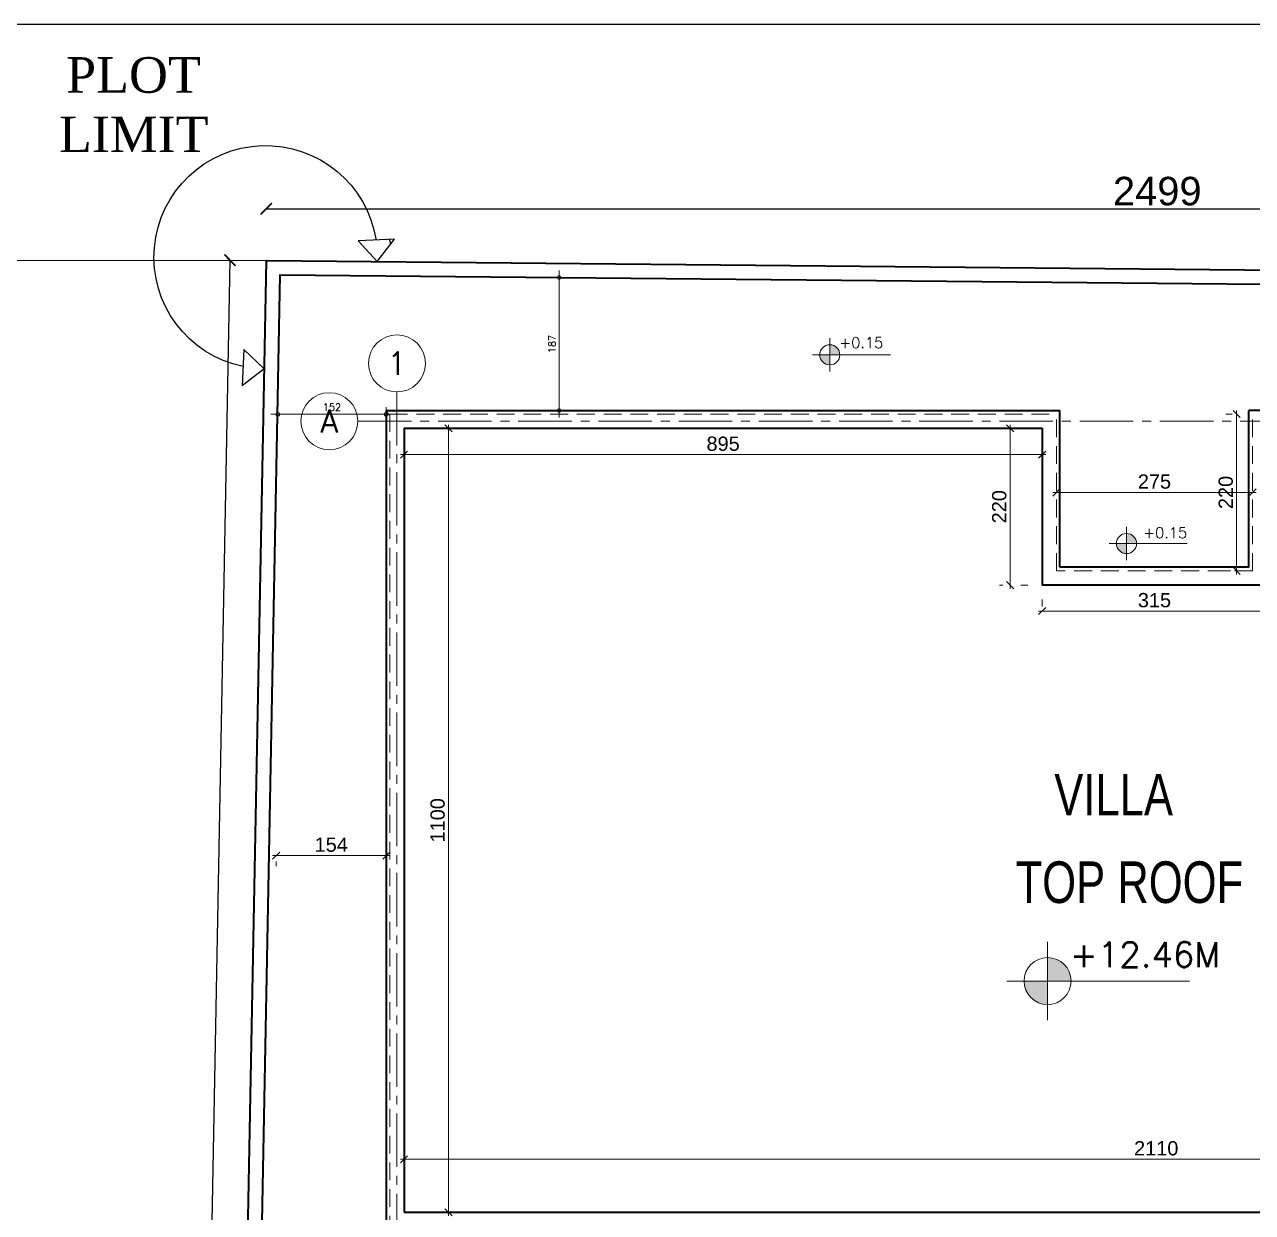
# Model space of a CAD drawing. Header units: millimetres. Extents: x -11627 to -10952, y 10244 to 10588.
# Drawn here: x -11609.16 to -11591.94, y 10481.04 to 10497.71 of the extents above; entities that cross this region are included whole.
import ezdxf
from ezdxf.enums import TextEntityAlignment as Align

# ---------------------------------------------------------------- set-up
doc = ezdxf.new("R2010")
doc.units = ezdxf.units.MM
doc.header["$PDMODE"] = 35
for name, pattern in [('DOT', [0.25, 0, -0.25]), ('GROUND FLOOR XREF - option 3$0$FATHER FR$0$CENTER2', [1.125, 0.75, -0.125, 0.125, -0.125]), ('HIDDEN', [0.375, 0.25, -0.125])]:
    doc.linetypes.add(name, pattern=pattern)
doc.layers.get('0').update_dxf_attribs({"lineweight": 5})
doc.layers.get('DEFPOINTS').update_dxf_attribs({"lineweight": 5})
for name, color, linetype, lineweight in [('A-AXIS LINE', 8, 'GROUND FLOOR XREF - option 3$0$FATHER FR$0$CENTER2', 0), ('A-AXIS TEXT', 54, 'Continuous', 9), ('A-GEN DIMS INTERNAL', 86, 'Continuous', 5), ('A-LEVEL TAG', 23, 'Continuous', 9), ('A-STAIR HIDDEN', 251, 'HIDDEN', 9), ('A-TEXT', 3, 'Continuous', 13), ('BORDER A1', 7, 'Continuous', 100), ('DIM IN', 191, 'Continuous', 5), ('LINE-3', 21, 'Continuous', 25), ('STAIR', 34, 'Continuous', 5), ('SYMBOLS LEVEL', 233, 'Continuous', 5), ('TEXT', 30, 'Continuous', 9), ('Title Block', 7, 'Continuous', 0), ('WALLS', 4, 'Continuous', 35)]:
    doc.layers.add(name, color=color, linetype=linetype, lineweight=lineweight)
doc.layers.add('A-OUTER DIMENSION', color=52, linetype='Continuous')
doc.styles.add('2', font='simplex')
doc.styles.add('Arcan Template Sheet A1$0$banda$0$BANDA AD-0705$0$ZFP', font='')
doc.styles.add('Axis-Circle', font='ROMANS.shx', dxfattribs={"height": 0.4})
doc.styles.add('GROUND FLOOR XREF - option 3$0$STYLE1', font='arial.ttf', dxfattribs={"height": 0.2})
doc.styles.add('T20-200', font='ROMANS.SHX', dxfattribs={"height": 0.4})
doc.styles.add('T20-50', font='ROMANS.SHX', dxfattribs={"height": 0.1})
doc.styles.get('Arcan Template Sheet A1$0$banda$0$BANDA AD-0705$0$ZFP').set_extended_font_data('Swis721 BT')
doc.dimstyles.new('D50', dxfattribs={"dimtxt": 0.1, "dimasz": 0.05, "dimexe": 0, "dimexo": 0, "dimgap": 0.05, "dimtad": 1, "dimdec": 0, "dimlfac": 100, "dimzin": 0, "dimdsep": 46, "dimtxsty": 'T20-50', "dimblk": 'DOT1', "dimcen": 0.05, "dimse1": 1, "dimse2": 1, "dimclrd": 256, "dimclre": 256, "dimclrt": 256, "dimadec": 0, "dimazin": 0, "dimtfac": 10, "dimtdec": 0, "dimtix": 1, "dimtmove": 2, "dimatfit": 3, "dimldrblk": 'DOT', "dimfxl": 1, "dimtolj": 1, "dimtzin": 0, "dimlwd": -1, "dimlwe": -1, "dimarcsym": 0})
doc.dimstyles.new('DIM 100', dxfattribs={"dimtxt": 0.2, "dimasz": 0.1, "dimexe": 0.15, "dimexo": 0.2, "dimgap": 0.05, "dimtad": 1, "dimdec": 0, "dimlfac": 100, "dimzin": 1, "dimdsep": 46, "dimtxsty": 'GROUND FLOOR XREF - option 3$0$STYLE1', "dimblk": 'OBLIQUE', "dimcen": 0.02, "dimdle": 0.05, "dimclrd": 256, "dimclre": 6, "dimclrt": 3, "dimadec": 1, "dimazin": 0, "dimtfac": 0.9, "dimtdec": 0, "dimtix": 1, "dimtofl": 0, "dimtmove": 2, "dimatfit": 3, "dimldrblk": 'ARCHTICK', "dimfxl": 1, "dimtolj": 1, "dimtzin": 12, "dimlwd": -1, "dimlwe": -1, "dimarcsym": 0})
doc.dimstyles.new('DIM-LAYOUT', dxfattribs={"dimscale": 0.08, "dimtxt": 5, "dimasz": 2, "dimexe": 100, "dimexo": 100, "dimgap": 0.5, "dimtad": 1, "dimdec": 0, "dimlfac": 100, "dimdsep": 46, "dimtxsty": 'Arcan Template Sheet A1$0$banda$0$BANDA AD-0705$0$ZFP', "dimblk": 'ARCHTICK', "dimcen": 0.2, "dimse1": 1, "dimse2": 1, "dimclrd": 256, "dimclre": 256, "dimclrt": 30, "dimazin": 2, "dimtfac": 1, "dimtdec": 0, "dimtix": 1, "dimtmove": 2, "dimatfit": 3, "dimldrblk": 'ARCHTICK', "dimfxl": 1, "dimtolj": 1, "dimtzin": 0, "dimlwd": -1, "dimarcsym": 0})

# ---------------------------------------------------------------- blocks, each defined once
blk = doc.blocks.new('_ArchTick')
at = {"color": 0, "linetype": 'ByBlock', "const_width": 0.15}
blk.add_lwpolyline([(-0.5, -0.5), (0.5, 0.5)], dxfattribs=at)
blk = doc.blocks.new('*D781')
at = {"layer": 'A-OUTER DIMENSION', "transparency": 16777216}
blk.add_line((-11606.282, 10494.402), (-11607.08, 10452.408), dxfattribs=at)
at = {"layer": 'DEFPOINTS', "color": 0, "transparency": 16777216}
for p in [(-11606.119, 10494.399), (-11607.08, 10452.408), (-11606.917, 10452.405)]:
    blk.add_point(p, dxfattribs=at)
at = {"layer": 'A-OUTER DIMENSION', "transparency": 16777216, "xscale": 0.16, "yscale": 0.16, "zscale": 0.16}
for p, rotation in [((-11606.282, 10494.402), 88.91127906314769), ((-11607.08, 10452.408), 268.9112790631477)]:
    blk.add_blockref('_ArchTick', p, dxfattribs=dict(at, rotation=rotation))
at = {"layer": 'A-OUTER DIMENSION', "color": 30, "transparency": 16777216, "insert": (-11606.926, 10473.41), "char_height": 0.4, "attachment_point": 5, "rotation": 88.9113, "style": 'Arcan Template Sheet A1$0$banda$0$BANDA AD-0705$0$ZFP'}
blk.add_mtext('\\A1;4200', dxfattribs=at)
blk = doc.blocks.new('_Oblique')
at = {"color": 0, "linetype": 'ByBlock', "lineweight": -2}
blk.add_line((-0.5, -0.5), (0.5, 0.5), dxfattribs=at)
blk = doc.blocks.new('*D785')
at = {"layer": 'A-GEN DIMS INTERNAL', "color": 6, "linetype": 'DOT', "transparency": 16777216}
for p, q in [((-11592.224, 10492.243), (-11592.312, 10492.243)), ((-11592.248, 10490.043), (-11592.312, 10490.043))]:
    blk.add_line(p, q, dxfattribs=at)
at = {"layer": 'A-GEN DIMS INTERNAL', "transparency": 16777216}
blk.add_line((-11592.162, 10492.293), (-11592.162, 10489.993), dxfattribs=at)
at = {"layer": 'DEFPOINTS', "color": 0, "transparency": 16777216}
for p in [(-11592.024, 10492.243), (-11592.162, 10490.043), (-11592.048, 10490.043)]:
    blk.add_point(p, dxfattribs=at)
at = {"layer": 'A-GEN DIMS INTERNAL', "transparency": 16777216, "xscale": 0.1, "yscale": 0.1, "zscale": 0.1}
for p, rotation in [((-11592.162, 10492.243), 90), ((-11592.162, 10490.043), 270)]:
    blk.add_blockref('_Oblique', p, dxfattribs=dict(at, rotation=rotation))
at = {"layer": 'A-GEN DIMS INTERNAL', "color": 3, "transparency": 16777216, "insert": (-11592.314, 10491.143), "char_height": 0.2, "attachment_point": 5, "rotation": 90, "style": 'GROUND FLOOR XREF - option 3$0$STYLE1'}
blk.add_mtext('\\A1;220', dxfattribs=at)
blk = doc.blocks.new('*D786')
at = {"layer": 'A-GEN DIMS INTERNAL', "color": 6, "linetype": 'DOT', "transparency": 16777216}
for p, q in [((-11594.69, 10491.343), (-11594.69, 10491.293)), ((-11591.94, 10491.343), (-11591.94, 10491.293))]:
    blk.add_line(p, q, dxfattribs=at)
at = {"layer": 'A-GEN DIMS INTERNAL', "transparency": 16777216}
blk.add_line((-11591.89, 10491.143), (-11594.74, 10491.143), dxfattribs=at)
at = {"layer": 'DEFPOINTS', "color": 0, "transparency": 16777216}
for p in [(-11594.69, 10491.143), (-11594.69, 10491.143), (-11591.94, 10491.143)]:
    blk.add_point(p, dxfattribs=at)
at = {"layer": 'A-GEN DIMS INTERNAL', "transparency": 16777216, "xscale": 0.1, "yscale": 0.1, "zscale": 0.1, "rotation": 180}
blk.add_blockref('_Oblique', (-11594.69, 10491.143), dxfattribs=at)
at = {"layer": 'A-GEN DIMS INTERNAL', "transparency": 16777216, "xscale": 0.1, "yscale": 0.1, "zscale": 0.1}
blk.add_blockref('_Oblique', (-11591.94, 10491.143), dxfattribs=at)
at = {"layer": 'A-GEN DIMS INTERNAL', "color": 3, "transparency": 16777216, "insert": (-11593.315, 10491.295), "char_height": 0.2, "attachment_point": 5, "style": 'GROUND FLOOR XREF - option 3$0$STYLE1'}
blk.add_mtext('\\A1;275', dxfattribs=at)
blk = doc.blocks.new('DDW')
at = {"layer": 'SYMBOLS LEVEL'}
h = blk.add_hatch(color=256, dxfattribs=at)
edge = h.paths.add_edge_path()
edge.add_line((-11621.43, 10035.1153), (-11621.43, 10034.9745))
edge.add_line((-11621.43, 10034.9745), (-11621.2892, 10034.9745))
edge.add_arc((-11621.43, 10034.9745), 0.1408, 0, 90)
edge = h.paths.add_edge_path()
edge.add_line((-11621.43, 10034.8337), (-11621.43, 10034.9745))
edge.add_line((-11621.43, 10034.9745), (-11621.5709, 10034.9745))
edge.add_arc((-11621.43, 10034.9745), 0.1408, 180, 270)
for p, q in [((-11621.43, 10034.7402), (-11621.43, 10035.2088)), ((-11621.6737, 10034.9745), (-11620.5802, 10034.9745))]:
    blk.add_line(p, q, dxfattribs=at)
blk.add_circle((-11621.43, 10034.9745), 0.1408, dxfattribs=at)
blk = doc.blocks.new('Axis-Circle')
at = {"color": 0}
blk.add_circle((0, 0), 0.4, dxfattribs=at)
at = {"color": 4, "style": 'Axis-Circle'}
blk.add_attdef('NO', text='', height=0.32, dxfattribs=at).set_placement((0, 0), align=Align.MIDDLE_CENTER)
blk = doc.blocks.new('*D816')
at = {"layer": 'A-GEN DIMS INTERNAL', "color": 6, "linetype": 'DOT', "transparency": 16777216}
for p, q in [((-11603.64, 10492.043), (-11603.067, 10492.043)), ((-11603.64, 10481.043), (-11603.067, 10481.043))]:
    blk.add_line(p, q, dxfattribs=at)
at = {"layer": 'A-GEN DIMS INTERNAL', "transparency": 16777216}
blk.add_line((-11603.217, 10492.093), (-11603.217, 10480.993), dxfattribs=at)
at = {"layer": 'DEFPOINTS', "color": 0, "transparency": 16777216}
for p in [(-11603.84, 10492.043), (-11603.84, 10481.043), (-11603.217, 10481.043)]:
    blk.add_point(p, dxfattribs=at)
at = {"layer": 'A-GEN DIMS INTERNAL', "transparency": 16777216, "xscale": 0.1, "yscale": 0.1, "zscale": 0.1}
for p, rotation in [((-11603.217, 10492.043), 90), ((-11603.217, 10481.043), 270)]:
    blk.add_blockref('_Oblique', p, dxfattribs=dict(at, rotation=rotation))
at = {"layer": 'A-GEN DIMS INTERNAL', "color": 3, "transparency": 16777216, "insert": (-11603.369, 10486.543), "char_height": 0.2, "attachment_point": 5, "rotation": 90, "style": 'GROUND FLOOR XREF - option 3$0$STYLE1'}
blk.add_mtext('\\A1;1100', dxfattribs=at)
blk = doc.blocks.new('*D817')
at = {"layer": 'A-GEN DIMS INTERNAL', "color": 6, "linetype": 'DOT', "transparency": 16777216}
for p, q in [((-11603.84, 10491.843), (-11603.84, 10491.524)), ((-11594.89, 10491.843), (-11594.89, 10491.524))]:
    blk.add_line(p, q, dxfattribs=at)
at = {"layer": 'A-GEN DIMS INTERNAL', "transparency": 16777216}
blk.add_line((-11603.89, 10491.674), (-11594.84, 10491.674), dxfattribs=at)
at = {"layer": 'DEFPOINTS', "color": 0, "transparency": 16777216}
for p in [(-11603.84, 10492.043), (-11594.89, 10492.043), (-11594.89, 10491.674)]:
    blk.add_point(p, dxfattribs=at)
at = {"layer": 'A-GEN DIMS INTERNAL', "transparency": 16777216, "xscale": 0.1, "yscale": 0.1, "zscale": 0.1, "rotation": 180}
blk.add_blockref('_Oblique', (-11603.84, 10491.674), dxfattribs=at)
at = {"layer": 'A-GEN DIMS INTERNAL', "transparency": 16777216, "xscale": 0.1, "yscale": 0.1, "zscale": 0.1}
blk.add_blockref('_Oblique', (-11594.89, 10491.674), dxfattribs=at)
at = {"layer": 'A-GEN DIMS INTERNAL', "color": 3, "transparency": 16777216, "insert": (-11599.365, 10491.826), "char_height": 0.2, "attachment_point": 5, "style": 'GROUND FLOOR XREF - option 3$0$STYLE1'}
blk.add_mtext('\\A1;895', dxfattribs=at)
blk = doc.blocks.new('*D818')
at = {"layer": 'A-GEN DIMS INTERNAL', "color": 6, "linetype": 'DOT', "transparency": 16777216}
for p, q in [((-11595.09, 10492.043), (-11595.489, 10492.043)), ((-11595.09, 10489.843), (-11595.489, 10489.843))]:
    blk.add_line(p, q, dxfattribs=at)
at = {"layer": 'A-GEN DIMS INTERNAL', "transparency": 16777216}
blk.add_line((-11595.339, 10489.793), (-11595.339, 10492.093), dxfattribs=at)
at = {"layer": 'DEFPOINTS', "color": 0, "transparency": 16777216}
for p in [(-11595.339, 10492.043), (-11594.89, 10492.043), (-11594.89, 10489.843)]:
    blk.add_point(p, dxfattribs=at)
at = {"layer": 'A-GEN DIMS INTERNAL', "transparency": 16777216, "xscale": 0.1, "yscale": 0.1, "zscale": 0.1}
for p, rotation in [((-11595.339, 10492.043), 90), ((-11595.339, 10489.843), 270)]:
    blk.add_blockref('_Oblique', p, dxfattribs=dict(at, rotation=rotation))
at = {"layer": 'A-GEN DIMS INTERNAL', "color": 3, "transparency": 16777216, "insert": (-11595.491, 10490.943), "char_height": 0.2, "attachment_point": 5, "rotation": 90, "style": 'GROUND FLOOR XREF - option 3$0$STYLE1'}
blk.add_mtext('\\A1;220', dxfattribs=at)
blk = doc.blocks.new('*D819')
at = {"layer": 'A-GEN DIMS INTERNAL', "color": 6, "linetype": 'DOT', "transparency": 16777216}
for p, q in [((-11594.89, 10489.643), (-11594.89, 10489.329)), ((-11591.74, 10489.643), (-11591.74, 10489.329))]:
    blk.add_line(p, q, dxfattribs=at)
at = {"layer": 'A-GEN DIMS INTERNAL', "transparency": 16777216}
blk.add_line((-11594.94, 10489.479), (-11591.69, 10489.479), dxfattribs=at)
at = {"layer": 'DEFPOINTS', "color": 0, "transparency": 16777216}
for p in [(-11594.89, 10489.843), (-11591.74, 10489.843), (-11591.74, 10489.479)]:
    blk.add_point(p, dxfattribs=at)
at = {"layer": 'A-GEN DIMS INTERNAL', "transparency": 16777216, "xscale": 0.1, "yscale": 0.1, "zscale": 0.1, "rotation": 180}
blk.add_blockref('_Oblique', (-11594.89, 10489.479), dxfattribs=at)
at = {"layer": 'A-GEN DIMS INTERNAL', "transparency": 16777216, "xscale": 0.1, "yscale": 0.1, "zscale": 0.1}
blk.add_blockref('_Oblique', (-11591.74, 10489.479), dxfattribs=at)
at = {"layer": 'A-GEN DIMS INTERNAL', "color": 3, "transparency": 16777216, "insert": (-11593.315, 10489.631), "char_height": 0.2, "attachment_point": 5, "style": 'GROUND FLOOR XREF - option 3$0$STYLE1'}
blk.add_mtext('\\A1;315', dxfattribs=at)
blk = doc.blocks.new('*D823')
at = {"layer": 'A-GEN DIMS INTERNAL', "color": 6, "linetype": 'DOT', "transparency": 16777216}
for p, q in [((-11603.84, 10481.243), (-11603.84, 10481.937)), ((-11582.74, 10481.243), (-11582.74, 10481.937))]:
    blk.add_line(p, q, dxfattribs=at)
at = {"layer": 'A-GEN DIMS INTERNAL', "transparency": 16777216}
blk.add_line((-11582.69, 10481.787), (-11603.89, 10481.787), dxfattribs=at)
at = {"layer": 'DEFPOINTS', "color": 0, "transparency": 16777216}
for p in [(-11603.84, 10481.787), (-11603.84, 10481.043), (-11582.74, 10481.043)]:
    blk.add_point(p, dxfattribs=at)
at = {"layer": 'A-GEN DIMS INTERNAL', "transparency": 16777216, "xscale": 0.1, "yscale": 0.1, "zscale": 0.1, "rotation": 180}
blk.add_blockref('_Oblique', (-11603.84, 10481.787), dxfattribs=at)
at = {"layer": 'A-GEN DIMS INTERNAL', "transparency": 16777216, "xscale": 0.1, "yscale": 0.1, "zscale": 0.1}
blk.add_blockref('_Oblique', (-11582.74, 10481.787), dxfattribs=at)
at = {"layer": 'A-GEN DIMS INTERNAL', "color": 3, "transparency": 16777216, "insert": (-11593.29, 10481.94), "char_height": 0.2, "attachment_point": 5, "style": 'GROUND FLOOR XREF - option 3$0$STYLE1'}
blk.add_mtext('\\A1;2110', dxfattribs=at)
blk = doc.blocks.new('*D824')
at = {"layer": 'A-GEN DIMS INTERNAL', "transparency": 16777216}
blk.add_line((-11604.04, 10486.048), (-11605.684, 10486.048), dxfattribs=at)
at = {"layer": 'A-GEN DIMS INTERNAL', "color": 6, "linetype": 'DOT', "transparency": 16777216}
for p, q in [((-11605.634, 10485.967), (-11605.634, 10485.898)), ((-11604.09, 10485.956), (-11604.09, 10485.898))]:
    blk.add_line(p, q, dxfattribs=at)
at = {"layer": 'DEFPOINTS', "color": 0, "transparency": 16777216}
for p in [(-11605.634, 10486.167), (-11604.09, 10486.156), (-11605.634, 10486.048)]:
    blk.add_point(p, dxfattribs=at)
at = {"layer": 'A-GEN DIMS INTERNAL', "transparency": 16777216, "xscale": 0.1, "yscale": 0.1, "zscale": 0.1, "rotation": 180}
blk.add_blockref('_Oblique', (-11605.634, 10486.048), dxfattribs=at)
at = {"layer": 'A-GEN DIMS INTERNAL', "transparency": 16777216, "xscale": 0.1, "yscale": 0.1, "zscale": 0.1}
blk.add_blockref('_Oblique', (-11604.09, 10486.048), dxfattribs=at)
at = {"layer": 'A-GEN DIMS INTERNAL', "color": 3, "transparency": 16777216, "insert": (-11604.862, 10486.2), "char_height": 0.2, "attachment_point": 5, "style": 'GROUND FLOOR XREF - option 3$0$STYLE1'}
blk.add_mtext('\\A1;154', dxfattribs=at)
blk = doc.blocks.new('ADM FRAME-A2')
at = {"layer": 'BORDER A1', "lineweight": 25}
blk.add_lwpolyline([(-58.529, 2.457), (-11.557, 2.457), (-11.557, 40.943), (-58.529, 40.943)], close=True, dxfattribs=at)
blk = doc.blocks.new('DOT1')
at = {"color": 0}
for p, q in [((-2, 0), (2, 0)), ((0, -2), (0, 2))]:
    blk.add_line(p, q, dxfattribs=at)
blk.add_circle((0, 0), 0.54, dxfattribs=at)
blk = doc.blocks.new('*D778')
at = {"layer": 'DEFPOINTS', "color": 0, "transparency": 16777216}
for p in [(-11605.611, 10492.322), (-11605.611, 10492.24), (-11604.09, 10492.293)]:
    blk.add_point(p, dxfattribs=at)
at = {"layer": 'DIM IN', "transparency": 16777216}
blk.add_line((-11604.14, 10492.24), (-11605.561, 10492.24), dxfattribs=at)
at = {"layer": 'DIM IN', "transparency": 16777216, "xscale": 0.05, "yscale": 0.05, "zscale": 0.05, "rotation": 180}
blk.add_blockref('DOT1', (-11605.611, 10492.24), dxfattribs=at)
at = {"layer": 'DIM IN', "transparency": 16777216, "xscale": 0.05, "yscale": 0.05, "zscale": 0.05}
blk.add_blockref('DOT1', (-11604.09, 10492.24), dxfattribs=at)
at = {"layer": 'DIM IN', "transparency": 16777216, "insert": (-11604.851, 10492.34), "char_height": 0.1, "attachment_point": 5, "style": 'T20-50'}
blk.add_mtext('\\A1;152', dxfattribs=at)
blk = doc.blocks.new('_Dot')
at = {"color": 0, "lineweight": -2}
blk.add_line((-0.5, 0), (-1, 0), dxfattribs=at)
at = {"color": 0, "const_width": 0.5}
blk.add_lwpolyline([(-0.25, 0, 1), (0.25, 0, 1)], format="xyb", close=True, dxfattribs=at)
blk = doc.blocks.new('*D779')
at = {"layer": 'A-OUTER DIMENSION', "transparency": 16777216}
blk.add_line((-11605.772, 10495.124), (-11580.778, 10495.124), dxfattribs=at)
at = {"layer": 'DEFPOINTS', "color": 0, "transparency": 16777216}
for p in [(-11580.778, 10495.124), (-11605.772, 10494.399), (-11580.778, 10494.159)]:
    blk.add_point(p, dxfattribs=at)
at = {"layer": 'A-OUTER DIMENSION', "transparency": 16777216, "xscale": 0.16, "yscale": 0.16, "zscale": 0.16, "rotation": 180}
blk.add_blockref('_ArchTick', (-11605.772, 10495.124), dxfattribs=at)
at = {"layer": 'A-OUTER DIMENSION', "transparency": 16777216, "xscale": 0.16, "yscale": 0.16, "zscale": 0.16}
blk.add_blockref('_ArchTick', (-11580.778, 10495.124), dxfattribs=at)
at = {"layer": 'A-OUTER DIMENSION', "color": 30, "transparency": 16777216, "insert": (-11593.275, 10495.369), "char_height": 0.4, "attachment_point": 5, "style": 'Arcan Template Sheet A1$0$banda$0$BANDA AD-0705$0$ZFP'}
blk.add_mtext('\\A1;2499', dxfattribs=at)
blk = doc.blocks.new('*D793')
at = {"layer": 'DEFPOINTS', "color": 0, "transparency": 16777216}
for p in [(-11601.664, 10494.159), (-11601.647, 10494.159), (-11601.664, 10492.293)]:
    blk.add_point(p, dxfattribs=at)
at = {"layer": 'DIM IN', "transparency": 16777216}
blk.add_line((-11601.664, 10492.343), (-11601.664, 10494.109), dxfattribs=at)
at = {"layer": 'DIM IN', "transparency": 16777216, "xscale": 0.05, "yscale": 0.05, "zscale": 0.05}
for p, rotation in [((-11601.664, 10494.159), 90), ((-11601.664, 10492.293), 270)]:
    blk.add_blockref('DOT1', p, dxfattribs=dict(at, rotation=rotation))
at = {"layer": 'DIM IN', "transparency": 16777216, "insert": (-11601.764, 10493.226), "char_height": 0.1, "attachment_point": 5, "rotation": 90, "style": 'T20-50'}
blk.add_mtext('\\A1;187', dxfattribs=at)
blk = doc.blocks.new('HGTDFH')
at = {"true_color": 0x939598}
h = blk.add_hatch(dxfattribs=at)
h.set_pattern_fill('ANSI32', color=252)
h.paths.add_polyline_path([(1964.6487, -695.5035), (1964.4785, -695.5533), (1964.6708, -695.6794)])
h.paths.add_polyline_path([(1964.3118, -694.3899), (1964.2053, -694.5937), (1964.3781, -694.5543)])
for p, q in [((1964.2053, -694.5937), (1964.3118, -694.3899)), ((1964.3781, -694.5543), (1964.3118, -694.3899)), ((1964.3781, -694.5543), (1964.2053, -694.5937)), ((1964.6487, -695.5035), (1964.4785, -695.5533)), ((1964.6708, -695.6794), (1964.4785, -695.5533)), ((1964.6487, -695.5035), (1964.6708, -695.6794))]:
    blk.add_line(p, q)
blk.add_arc((1964.0267, -695.1676), 0.7069, 71.1606, 320.67585)

msp = doc.modelspace()

# ---------------------------------------------------------------- linework, layer by layer
at = {"layer": 'A-AXIS LINE'}
for p, q in [((-11603.94, 10492.554), (-11603.94, 10469.429)), ((-11604.488, 10492.143), (-11581.645, 10492.143))]:
    msp.add_line(p, q, dxfattribs=at)
at = {"layer": 'A-STAIR HIDDEN'}
for p, q in [((-11604.04, 10492.243), (-11594.69, 10492.243)), ((-11604.04, 10492.243), (-11604.04, 10480.843)), ((-11594.69, 10490.043), (-11594.69, 10492.243)), ((-11591.94, 10490.043), (-11591.94, 10492.243)), ((-11591.94, 10490.043), (-11594.69, 10490.043))]:
    msp.add_line(p, q, dxfattribs=at)
at = {"layer": 'DIM IN'}
msp.add_line((-11605.772, 10494.399), (-11611.726, 10494.399), dxfattribs=at)
at = {"layer": 'WALLS'}
for p, q in [((-11604.09, 10492.293), (-11594.64, 10492.293)), ((-11604.09, 10492.293), (-11604.09, 10480.793)), ((-11594.64, 10490.093), (-11594.64, 10492.293)), ((-11582.49, 10492.293), (-11591.99, 10492.293)), ((-11591.99, 10490.093), (-11591.99, 10492.293)), ((-11603.84, 10492.043), (-11594.89, 10492.043)), ((-11603.84, 10492.043), (-11603.84, 10481.043)), ((-11594.89, 10492.043), (-11594.89, 10489.843)), ((-11591.99, 10490.093), (-11594.64, 10490.093)), ((-11591.74, 10489.843), (-11594.89, 10489.843)), ((-11603.84, 10481.043), (-11582.74, 10481.043))]:
    msp.add_line(p, q, dxfattribs=at)
for points in [[(-11602.688, 10452.368), (-11606.573, 10452.405), (-11605.772, 10494.399), (-11580.778, 10494.159), (-11580.778, 10452.16), (-11589.691, 10452.245)], [(-11602.688, 10452.568), (-11606.369, 10452.603), (-11605.576, 10494.197), (-11580.978, 10493.961), (-11580.978, 10458.73)]]:
    msp.add_lwpolyline(points, dxfattribs=at)

# ---------------------------------------------------------------- block references
at = {"layer": 'A-AXIS TEXT'}
ref = msp.add_blockref('Axis-Circle', (-11603.94, 10492.954), dxfattribs=at)
ref.add_attrib('NO', '1', dxfattribs={"layer": '0', "color": 30, "height": 0.32, "style": 'Axis-Circle'}).set_placement((-11603.94, 10492.954), align=Align.MIDDLE_CENTER)
ref = msp.add_blockref('Axis-Circle', (-11604.888, 10492.143), dxfattribs=at)
ref.add_attrib('NO', 'A', dxfattribs={"layer": '0', "color": 30, "height": 0.32, "style": 'Axis-Circle'}).set_placement((-11604.888, 10492.143), align=Align.MIDDLE_CENTER)
at = {"layer": 'A-LEVEL TAG', "ltscale": 0.3, "xscale": 2.339672801964837, "yscale": 2.339672801964837, "zscale": 2.339672801964837}
msp.add_blockref('DDW', (15595.53, -12994.269), dxfattribs=at)
at = {"layer": 'LINE-3', "xscale": -2.216346742671989, "yscale": 2.216346742671989, "zscale": 2.216346742671989, "rotation": 149.4718826090933}
msp.add_blockref('HGTDFH', (-16137.97, 11378.425), dxfattribs=at)
at = {"layer": 'STAIR', "ltscale": 0.3}
for p in [(23.561, 458.1), (27.723, 455.452)]:
    msp.add_blockref('DDW', p, dxfattribs=at)
at = {"layer": 'Title Block', "xscale": 1.485590213708992, "yscale": 1.485590213708992, "zscale": 1.485590213708992}
msp.add_blockref('ADM FRAME-A2', (-11539.528, 10436.884), dxfattribs=at)

# ---------------------------------------------------------------- texts
at = {"layer": 'A-LEVEL TAG', "insert": (-11594.5, 10484.835), "char_height": 0.351, "width": 2.7315, "attachment_point": 1, "style": 'T20-200'}
msp.add_mtext('+12.46M', dxfattribs=at)
at = {"layer": 'A-TEXT', "style": 'GROUND FLOOR XREF - option 3$0$STYLE1', "width": 0.75}
for s, p in [('VILLA', (-11594.72, 10486.611)), ('TOP ROOF ', (-11595.263, 10485.383))]:
    msp.add_text(s, height=0.5836, dxfattribs=at).set_placement(p)
at = {"layer": 'SYMBOLS LEVEL', "char_height": 0.15, "width": 0.6675, "attachment_point": 1, "style": 'T20-200'}
for insert in [(-11597.735, 10493.32), (-11593.473, 10490.653)]:
    msp.add_mtext('+0.15', dxfattribs=dict(at, insert=insert))
at = {"layer": 'TEXT', "insert": (-11615.339, 10495.918), "char_height": 0.5, "width": 15.33424, "attachment_point": 7, "style": '2'}
msp.add_mtext('\\pi6.75959;{\\fTimes New Roman|b0|i0|c0|p18;PLOT \\P\\pi6.65865;LIMIT}', dxfattribs=at)

# ---------------------------------------------------------------- dimensions: what is measured, and where the dimension line sits
at = {"layer": 'A-GEN DIMS INTERNAL'}
for base, p1, p2, angle, picture, middle in [((-11592.162, 10490.043), (-11592.024, 10492.243), (-11592.048, 10490.043), 270, '*D785', (-11592.314, 10491.143)), ((-11603.217, 10481.043), (-11603.84, 10492.043), (-11603.84, 10481.043), 90, '*D816', (-11603.369, 10486.543)), ((-11595.339, 10492.043), (-11594.89, 10489.843), (-11594.89, 10492.043), 90, '*D818', (-11595.491, 10490.943))]:
    dim = msp.add_linear_dim(base=base, p1=p1, p2=p2, angle=angle, dimstyle='DIM 100', dxfattribs=at)
    dim.commit()
    dim.dimension.update_dxf_attribs({"geometry": picture, "text_midpoint": middle})
for base, p1, p2, picture, middle in [((-11594.89, 10491.674), (-11603.84, 10492.043), (-11594.89, 10492.043), '*D817', (-11599.365, 10491.826)), ((-11594.69, 10491.143), (-11591.94, 10491.143), (-11594.69, 10491.143), '*D786', (-11593.315, 10491.295)), ((-11591.74, 10489.479), (-11594.89, 10489.843), (-11591.74, 10489.843), '*D819', (-11593.315, 10489.631)), ((-11605.634, 10486.048), (-11604.09, 10486.156), (-11605.634, 10486.167), '*D824', (-11604.862, 10486.2)), ((-11603.84, 10481.787), (-11582.74, 10481.043), (-11603.84, 10481.043), '*D823', (-11593.29, 10481.94))]:
    dim = msp.add_linear_dim(base=base, p1=p1, p2=p2, dimstyle='DIM 100', dxfattribs=at)
    dim.commit()
    dim.dimension.update_dxf_attribs({"geometry": picture, "text_midpoint": middle})
at = {"layer": 'A-OUTER DIMENSION'}
dim = msp.add_linear_dim(base=(-11580.778, 10495.124), p1=(-11605.772, 10494.399), p2=(-11580.778, 10494.159), dimstyle='DIM-LAYOUT', dxfattribs=at)
dim.commit()
dim.dimension.update_dxf_attribs({"geometry": '*D779', "text_midpoint": (-11593.275, 10495.369)})
dim = msp.add_aligned_dim(p1=(-11606.119, 10494.399), p2=(-11606.917, 10452.405), distance=-0.163, dimstyle='DIM-LAYOUT', dxfattribs=at)
dim.commit()
dim.dimension.update_dxf_attribs({"geometry": '*D781', "text_midpoint": (-11606.926, 10473.41)})
at = {"layer": 'DIM IN'}
dim = msp.add_linear_dim(base=(-11601.664, 10494.159), p1=(-11601.664, 10492.293), p2=(-11601.647, 10494.159), angle=90, dimstyle='D50', dxfattribs=at)
dim.commit()
dim.dimension.update_dxf_attribs({"geometry": '*D793', "text_midpoint": (-11601.764, 10493.226)})
dim = msp.add_linear_dim(base=(-11605.611, 10492.24), p1=(-11604.09, 10492.293), p2=(-11605.611, 10492.322), dimstyle='D50', dxfattribs=at)
dim.commit()
dim.dimension.update_dxf_attribs({"geometry": '*D778', "text_midpoint": (-11604.851, 10492.34)})

doc.saveas('drawing.dxf')
